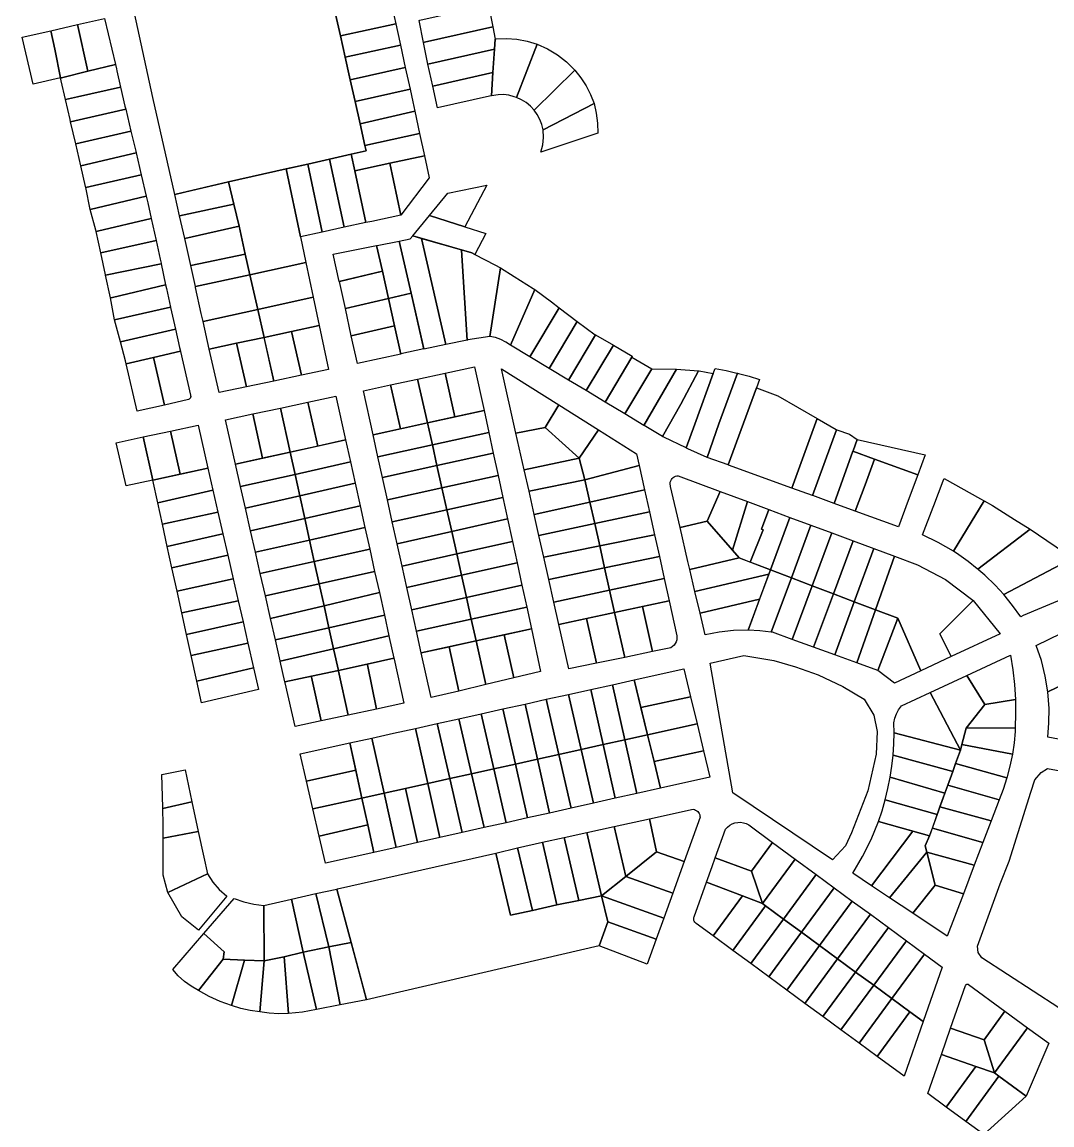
# Model space of a CAD drawing. Header units: millimetres. Extents: x 522658 to 553925, y 7796479 to 7820139.
# Drawn here: x 541069 to 541621, y 7804065 to 7804656 of the extents above; entities that cross this region are included whole.
import ezdxf

# ---------------------------------------------------------------- set-up
doc = ezdxf.new("R2010")
doc.units = ezdxf.units.MM
doc.layers.add('ZONA RESIDENCIAL 2 (ZR_2)', color=2, linetype='Continuous')

msp = doc.modelspace()

# ---------------------------------------------------------------- linework, layer by layer
at = {"layer": 'ZONA RESIDENCIAL 2 (ZR_2)'}
for points in [[(541252.42, 7804590.2), (541253.02, 7804587.34), (541245.04, 7804585.53), (541233.42, 7804582.89), (541221.74, 7804580.24), (541210.11, 7804577.61), (541179.3, 7804570.7), (541150.55, 7804563.94), (541138.77, 7804615.88), (541128.93, 7804661.12), (541231.45, 7804684.02), (541236.67, 7804660.66), (541239.29, 7804648.94), (541241.86, 7804637.45), (541244.56, 7804625.38), (541247.13, 7804613.85), (541249.81, 7804601.87), (541252.42, 7804590.2)], [(541236.67, 7804660.66), (541251.74, 7804663.98), (541266.33, 7804667.19), (541268.9, 7804655.45), (541239.29, 7804648.94), (541236.67, 7804660.66)], [(541284.3, 7804645.56), (541283.81, 7804645.45), (541281.53, 7804657.24), (541281.77, 7804657.29), (541318.67, 7804665.52), (541320.91, 7804653.73), (541284.3, 7804645.56)], [(541103.9, 7804629.96), (541098.39, 7804654.95), (541112.89, 7804658.24), (541118.69, 7804633.57), (541103.9, 7804629.96)], [(541074.69, 7804623.11), (541068.67, 7804648.22), (541084.08, 7804651.71), (541086.29, 7804641.82), (541089.32, 7804626.42), (541074.69, 7804623.11)], [(541103.9, 7804629.96), (541089.74, 7804626.51), (541089.32, 7804626.42), (541086.29, 7804641.82), (541084.08, 7804651.71), (541098.39, 7804654.95), (541103.9, 7804629.96)], [(541271.42, 7804643.95), (541241.86, 7804637.45), (541239.29, 7804648.94), (541268.9, 7804655.45), (541269.82, 7804651.25), (541271.42, 7804643.95)], [(541321.8, 7804641.74), (541286.07, 7804633.76), (541283.81, 7804645.45), (541284.3, 7804645.56), (541320.91, 7804653.73), (541322.16, 7804647.16), (541321.8, 7804641.74)], [(541320.15, 7804616.76), (541320.98, 7804629.26), (541321.8, 7804641.74), (541322.16, 7804647.16), (541322.79, 7804647.4), (541328.33, 7804647.6), (541333.87, 7804647.18), (541339.32, 7804646.15), (541344.62, 7804644.52), (541333.56, 7804615.9), (541332.29, 7804616.32), (541329.54, 7804617.13), (541326.69, 7804617.46), (541323.83, 7804617.31), (541320.15, 7804616.76)], [(541333.56, 7804615.9), (541344.62, 7804644.52), (541350.3, 7804642.02), (541355.62, 7804638.83), (541360.5, 7804635), (541364.87, 7804630.6), (541343.09, 7804609.12), (541341.07, 7804611.28), (541338.78, 7804613.15), (541336.26, 7804614.7), (541333.56, 7804615.9)], [(541241.86, 7804637.45), (541271.42, 7804643.95), (541274.05, 7804631.91), (541244.56, 7804625.38), (541243.85, 7804628.53), (541241.86, 7804637.45)], [(541286.07, 7804633.76), (541321.8, 7804641.74), (541320.98, 7804629.26), (541288.71, 7804622.05), (541286.07, 7804633.76)], [(541119.24, 7804631.22), (541119.47, 7804630.23), (541121.5, 7804621.37), (541098.31, 7804616.29), (541091.94, 7804614.85), (541089.69, 7804624.77), (541089.32, 7804626.42), (541089.74, 7804626.51), (541103.9, 7804629.96), (541118.69, 7804633.57), (541119.24, 7804631.22)], [(541276.58, 7804620.37), (541247.13, 7804613.85), (541244.56, 7804625.38), (541274.05, 7804631.91), (541276.58, 7804620.37)], [(541288.71, 7804622.05), (541320.98, 7804629.26), (541320.15, 7804616.76), (541319.11, 7804616.55), (541291.35, 7804610.34), (541288.71, 7804622.05)], [(541343.09, 7804609.12), (541364.87, 7804630.6), (541368.1, 7804626.53), (541370.9, 7804622.16), (541373.27, 7804617.54), (541375.17, 7804612.71), (541347.84, 7804598.63), (541347.18, 7804601.46), (541346.16, 7804604.19), (541344.78, 7804606.75), (541343.09, 7804609.12)], [(541091.94, 7804614.85), (541098.31, 7804616.29), (541121.5, 7804621.37), (541123.8, 7804611.31), (541124.19, 7804609.66), (541101.68, 7804604.42), (541094.66, 7804602.89), (541094.39, 7804604.08), (541091.94, 7804614.85)], [(541247.13, 7804613.85), (541276.58, 7804620.37), (541278.07, 7804613.55), (541279.16, 7804608.53), (541249.81, 7804601.87), (541247.13, 7804613.85)], [(541094.66, 7804602.89), (541101.68, 7804604.42), (541124.19, 7804609.66), (541126.98, 7804597.94), (541097.4, 7804591.03), (541094.66, 7804602.89)], [(541347.84, 7804598.63), (541375.17, 7804612.71), (541376.39, 7804607.47), (541377.08, 7804602.13), (541377.23, 7804596.75), (541346.69, 7804586.55), (541347.65, 7804590.51), (541348.04, 7804594.56), (541347.84, 7804598.63)], [(541249.81, 7804601.87), (541279.16, 7804608.53), (541281.73, 7804596.64), (541252.42, 7804590.2), (541249.81, 7804601.87)], [(541129.76, 7804586.22), (541100.1, 7804579.34), (541097.4, 7804591.03), (541126.98, 7804597.94), (541129.56, 7804587.07), (541129.76, 7804586.22)], [(541265.73, 7804580.72), (541246.94, 7804576.67), (541245.04, 7804585.53), (541253.02, 7804587.34), (541252.42, 7804590.2), (541281.73, 7804596.64), (541284.31, 7804584.72), (541265.73, 7804580.72)], [(541100.1, 7804579.34), (541129.76, 7804586.22), (541132.51, 7804574.54), (541105.12, 7804568.14), (541102.79, 7804567.62), (541102.66, 7804568.27), (541100.1, 7804579.34)], [(541241.24, 7804546.34), (541233.42, 7804582.89), (541245.04, 7804585.53), (541246.94, 7804576.67), (541252.88, 7804548.9), (541241.24, 7804546.34)], [(541217.9, 7804541.19), (541210.11, 7804577.61), (541211.9, 7804578.01), (541221.74, 7804580.24), (541229.55, 7804543.75), (541217.9, 7804541.19)], [(541229.55, 7804543.75), (541221.74, 7804580.24), (541233.42, 7804582.89), (541241.24, 7804546.34), (541229.55, 7804543.75)], [(541246.94, 7804576.67), (541265.73, 7804580.72), (541271.64, 7804552.9), (541256.17, 7804549.49), (541252.88, 7804548.9), (541246.94, 7804576.67)], [(541271.64, 7804552.9), (541265.73, 7804580.72), (541284.31, 7804584.72), (541286.88, 7804572.83), (541271.64, 7804552.9)], [(541102.79, 7804567.62), (541105.12, 7804568.14), (541132.51, 7804574.54), (541135.21, 7804563.1), (541105.11, 7804555.94), (541102.79, 7804567.62)], [(541190.81, 7804520.93), (541188.31, 7804532.01), (541184.94, 7804546.92), (541182.13, 7804558.77), (541179.3, 7804570.7), (541210.11, 7804577.61), (541217.9, 7804541.19), (541220.8, 7804527.47), (541190.81, 7804520.93)], [(541182.13, 7804558.77), (541153.09, 7804552.54), (541150.55, 7804563.94), (541159.55, 7804566.07), (541179.3, 7804570.7), (541182.13, 7804558.77)], [(541287.01, 7804552.7), (541296.83, 7804564.59), (541317.73, 7804568.85), (541305.92, 7804546.62), (541287.01, 7804552.7)], [(541105.11, 7804555.94), (541135.21, 7804563.1), (541136.07, 7804559.45), (541137.92, 7804551), (541109.02, 7804544.26), (541108.38, 7804544.12), (541108.24, 7804544.74), (541105.11, 7804555.94)], [(541153.09, 7804552.54), (541182.13, 7804558.77), (541184.94, 7804546.92), (541155.81, 7804540.31), (541153.09, 7804552.54)], [(541108.38, 7804544.12), (541109.02, 7804544.26), (541137.92, 7804551), (541140.48, 7804539.28), (541110.86, 7804532.71), (541108.38, 7804544.12)], [(541311.24, 7804531.76), (541309.6, 7804532.61), (541278, 7804541.78), (541287.01, 7804552.7), (541305.92, 7804546.62), (541317.21, 7804542.99), (541311.24, 7804531.76)], [(541188.31, 7804532.01), (541159.03, 7804525.81), (541155.81, 7804540.31), (541184.94, 7804546.92), (541188.31, 7804532.01)], [(541143.19, 7804526.81), (541113.47, 7804520.73), (541113.44, 7804520.85), (541110.86, 7804532.71), (541140.48, 7804539.28), (541142.69, 7804529.19), (541143.13, 7804527.11), (541143.19, 7804526.81)], [(541261.75, 7804522.77), (541258.64, 7804536.58), (541258.97, 7804536.65), (541270.75, 7804538.98), (541277.14, 7804510.96), (541265.04, 7804508.15), (541261.75, 7804522.77)], [(541295.73, 7804483.51), (541283.96, 7804481.04), (541277.14, 7804510.96), (541270.75, 7804538.98), (541276.64, 7804540.14), (541278, 7804541.78), (541282.75, 7804540.4), (541283.3, 7804538), (541295.73, 7804483.51)], [(541307.23, 7804485.91), (541295.73, 7804483.51), (541283.3, 7804538), (541282.75, 7804540.4), (541304.15, 7804534.19), (541304.34, 7804531.24), (541307.23, 7804485.91)], [(541261.75, 7804522.77), (541238.68, 7804517.28), (541235.45, 7804531.99), (541258.64, 7804536.58), (541261.75, 7804522.77)], [(541307.3, 7804485.93), (541307.23, 7804485.91), (541304.34, 7804531.24), (541304.15, 7804534.19), (541309.6, 7804532.61), (541311.24, 7804531.76), (541322.07, 7804526.14), (541325.13, 7804524.56), (541319.36, 7804487.84), (541307.48, 7804485.96), (541307.3, 7804485.93)], [(541113.47, 7804520.73), (541143.19, 7804526.81), (541145.59, 7804515.57), (541117.21, 7804508.74), (541116.11, 7804508.53), (541113.47, 7804520.73)], [(541159.03, 7804525.81), (541188.31, 7804532.01), (541190.81, 7804520.93), (541161.54, 7804514.54), (541159.03, 7804525.81)], [(541224.72, 7804508.94), (541194.99, 7804502.37), (541190.81, 7804520.93), (541220.8, 7804527.47), (541224.72, 7804508.94)], [(541194.99, 7804502.37), (541165.67, 7804495.88), (541164.69, 7804500.2), (541161.66, 7804514.02), (541161.54, 7804514.54), (541190.81, 7804520.93), (541194.99, 7804502.37)], [(541265.04, 7804508.15), (541241.96, 7804502.8), (541238.75, 7804517.3), (541261.75, 7804522.77), (541265.04, 7804508.15)], [(541343.41, 7804513.03), (541330.48, 7804483.1), (541327.96, 7804484.82), (541325.23, 7804486.2), (541322.35, 7804487.21), (541319.36, 7804487.84), (541325.13, 7804524.56), (541332.39, 7804519.98), (541342.57, 7804513.56), (541343.41, 7804513.03)], [(541118.2, 7804496.74), (541116.11, 7804508.53), (541117.21, 7804508.74), (541145.59, 7804515.57), (541146, 7804513.63), (541148.16, 7804503.5), (541118.2, 7804496.74)], [(541227.95, 7804493.65), (541213.05, 7804490.46), (541198.32, 7804487.31), (541194.99, 7804502.37), (541224.72, 7804508.94), (541227.95, 7804493.65)], [(541271.56, 7804478.42), (541268.33, 7804493.56), (541265.04, 7804508.15), (541277.14, 7804510.96), (541283.94, 7804481.14), (541271.73, 7804478.46), (541271.56, 7804478.42)], [(541356.45, 7804503.24), (541340.77, 7804476.92), (541330.48, 7804483.1), (541343.38, 7804513.05), (541352.32, 7804506.34), (541356.45, 7804503.24)], [(541118.2, 7804496.74), (541148.16, 7804503.5), (541148.19, 7804503.37), (541150.84, 7804491.72), (541121.45, 7804485.03), (541118.2, 7804496.74)], [(541245.08, 7804488.18), (541241.96, 7804502.8), (541265.04, 7804508.15), (541268.33, 7804493.56), (541245.08, 7804488.18)], [(541340.77, 7804476.92), (541356.45, 7804503.24), (541366.22, 7804495.9), (541351.18, 7804470.66), (541340.77, 7804476.92)], [(541198.32, 7804487.31), (541183.66, 7804484.17), (541169.02, 7804481.04), (541165.67, 7804495.88), (541194.99, 7804502.37), (541198.32, 7804487.31)], [(541121.45, 7804485.03), (541150.84, 7804491.72), (541153.1, 7804481.84), (541153.53, 7804479.94), (541139.11, 7804476.6), (541124.51, 7804473.22), (541124.16, 7804474.7), (541121.45, 7804485.03)], [(541218.36, 7804467.11), (541213.05, 7804490.46), (541227.95, 7804493.65), (541232.9, 7804470.21), (541218.36, 7804467.11)], [(541245.08, 7804488.18), (541268.33, 7804493.56), (541271.56, 7804478.42), (541248.34, 7804473.33), (541245.08, 7804488.18)], [(541375.88, 7804488.66), (541361.47, 7804464.48), (541351.18, 7804470.66), (541366.22, 7804495.9), (541375.79, 7804488.71), (541375.88, 7804488.66)], [(541188.9, 7804460.84), (541183.66, 7804484.17), (541198.32, 7804487.31), (541198.44, 7804486.79), (541203.51, 7804463.95), (541188.9, 7804460.84)], [(541218.36, 7804467.11), (541203.51, 7804463.95), (541198.32, 7804487.31), (541213.05, 7804490.46), (541218.36, 7804467.11)], [(541385.54, 7804483.13), (541370.92, 7804458.8), (541361.47, 7804464.48), (541375.88, 7804488.66), (541385.54, 7804483.13)], [(541145.06, 7804451.06), (541139.11, 7804476.6), (541153.53, 7804479.94), (541153.57, 7804479.78), (541158.93, 7804456.3), (541159.01, 7804456.04), (541159.06, 7804455.77), (541159.05, 7804455.5), (541159, 7804455.23), (541158.91, 7804454.97), (541158.78, 7804454.73), (541158.61, 7804454.52), (541158.41, 7804454.34), (541158.18, 7804454.19), (541157.93, 7804454.08), (541145.06, 7804451.06)], [(541188.9, 7804460.84), (541174.22, 7804457.72), (541169.53, 7804478.77), (541169.02, 7804481.04), (541183.66, 7804484.17), (541188.9, 7804460.84)], [(541381.13, 7804452.66), (541370.92, 7804458.8), (541385.54, 7804483.13), (541395.68, 7804477.33), (541395.37, 7804476.8), (541381.13, 7804452.66)], [(541145.06, 7804451.06), (541144.97, 7804451.04), (541137.59, 7804449.35), (541130.44, 7804447.78), (541124.51, 7804473.22), (541139.11, 7804476.6), (541145.06, 7804451.06)], [(541406.09, 7804470.45), (541391.67, 7804446.33), (541381.13, 7804452.66), (541395.37, 7804476.8), (541406.09, 7804470.45)], [(541300.62, 7804444.74), (541285.89, 7804441.49), (541280.63, 7804465), (541295.38, 7804468.16), (541300.62, 7804444.74)], [(541300.62, 7804444.74), (541295.38, 7804468.16), (541311.16, 7804471.55), (541316.23, 7804448.19), (541300.62, 7804444.74)], [(541356.32, 7804451.13), (541349.01, 7804438.97), (541333.34, 7804436), (541325.61, 7804470.44), (541356.32, 7804451.13)], [(541419.34, 7804470.33), (541401.92, 7804440.18), (541391.67, 7804446.33), (541406.09, 7804470.45), (541419.34, 7804470.33)], [(541431.1, 7804469.4), (541421.72, 7804451.63), (541411.88, 7804434.19), (541402.05, 7804440.1), (541401.92, 7804440.18), (541419.34, 7804470.33), (541431.1, 7804469.4)], [(541411.88, 7804434.19), (541421.72, 7804451.63), (541431.1, 7804469.4), (541431.54, 7804469.37), (541439.1, 7804468.02), (541429.24, 7804440.78), (541424.46, 7804428.12), (541412.62, 7804433.81), (541412.09, 7804434.07), (541411.88, 7804434.19)], [(541452.06, 7804468.16), (541442.12, 7804441.08), (541435.86, 7804423.02), (541425.45, 7804427.67), (541424.66, 7804428.02), (541424.46, 7804428.12), (541429.24, 7804440.78), (541439.1, 7804468.02), (541440.09, 7804470.71), (541445.94, 7804469.58), (541451.75, 7804468.24), (541452.06, 7804468.16)], [(541463.77, 7804464.72), (541462.18, 7804460.36), (541447.05, 7804418.97), (541435.86, 7804423.02), (541442.12, 7804441.08), (541452.06, 7804468.16), (541452.61, 7804468.02), (541458.22, 7804466.47), (541463.77, 7804464.72)], [(541271.49, 7804438.31), (541256.79, 7804435.06), (541251.55, 7804458.77), (541266.11, 7804461.89), (541271.49, 7804438.31)], [(541271.49, 7804438.31), (541266.11, 7804461.89), (541280.63, 7804465), (541285.89, 7804441.49), (541271.49, 7804438.31)], [(541227.11, 7804429.07), (541221.73, 7804452.55), (541236.89, 7804455.78), (541242.07, 7804432.35), (541227.11, 7804429.07)], [(541494.73, 7804443.88), (541481.14, 7804406.61), (541447.31, 7804418.88), (541447.05, 7804418.97), (541462.18, 7804460.36), (541473.68, 7804456.03), (541494.73, 7804443.88)], [(541227.11, 7804429.07), (541212.32, 7804425.82), (541207.1, 7804449.44), (541221.73, 7804452.55), (541227.11, 7804429.07)], [(541377.52, 7804437.79), (541367.19, 7804422.61), (541349.01, 7804438.97), (541356.32, 7804451.13), (541377.52, 7804437.79)], [(541197.45, 7804422.56), (541183.05, 7804419.4), (541177.65, 7804443.17), (541192.31, 7804446.29), (541197.45, 7804422.56)], [(541197.45, 7804422.56), (541192.31, 7804446.29), (541207.1, 7804449.44), (541212.32, 7804425.82), (541197.45, 7804422.56)], [(541318.8, 7804436.36), (541288.53, 7804429.69), (541285.89, 7804441.49), (541316.23, 7804448.19), (541318.8, 7804436.36)], [(541481.14, 7804406.61), (541494.73, 7804443.88), (541504.88, 7804438.02), (541505.16, 7804437.86), (541492.29, 7804402.57), (541492.17, 7804402.61), (541481.14, 7804406.61)], [(541153.47, 7804414.05), (541148.2, 7804437.13), (541163, 7804440.33), (541168.26, 7804417.28), (541153.47, 7804414.05)], [(541288.53, 7804429.69), (541259.4, 7804423.27), (541256.79, 7804435.06), (541285.89, 7804441.49), (541288.53, 7804429.69)], [(541367.19, 7804422.61), (541337.77, 7804416.29), (541333.34, 7804436), (541349.01, 7804438.97), (541367.19, 7804422.61)], [(541367.19, 7804422.61), (541377.52, 7804437.79), (541397.96, 7804424.94), (541399.34, 7804418.73), (541370.28, 7804410.95), (541367.19, 7804422.61)], [(541492.29, 7804402.57), (541505.16, 7804437.86), (541505.31, 7804437.77), (541512.05, 7804435.52), (541516.16, 7804432.61), (541513.99, 7804426.57), (541513.89, 7804426.29), (541503.87, 7804398.37), (541492.42, 7804402.52), (541492.29, 7804402.57)], [(541124.42, 7804407.7), (541119.02, 7804430.84), (541133.63, 7804433.99), (541138.7, 7804410.82), (541124.42, 7804407.7)], [(541153.47, 7804414.05), (541138.7, 7804410.82), (541133.63, 7804433.99), (541148.2, 7804437.13), (541153.47, 7804414.05)], [(541244.66, 7804420.61), (541214.95, 7804413.93), (541212.32, 7804425.82), (541242.07, 7804432.35), (541244.66, 7804420.61)], [(541321.2, 7804425.27), (541291.01, 7804418.61), (541288.53, 7804429.69), (541318.8, 7804436.36), (541321.2, 7804425.27)], [(541548.68, 7804413.72), (541525.46, 7804422.11), (541513.89, 7804426.29), (541513.99, 7804426.57), (541516.16, 7804432.61), (541552.64, 7804424.38), (541548.68, 7804413.72)], [(541214.95, 7804413.93), (541185.78, 7804407.38), (541183.05, 7804419.4), (541212.32, 7804425.82), (541214.95, 7804413.93)], [(541291.01, 7804418.61), (541261.85, 7804412.18), (541259.4, 7804423.27), (541288.53, 7804429.69), (541291.01, 7804418.61)], [(541525.46, 7804422.11), (541520.38, 7804408.33), (541515.19, 7804394.26), (541503.87, 7804398.37), (541513.89, 7804426.29), (541525.46, 7804422.11)], [(541247.18, 7804409.22), (541217.49, 7804402.45), (541214.95, 7804413.93), (541244.66, 7804420.61), (541247.18, 7804409.22)], [(541323.78, 7804413.35), (541293.67, 7804406.71), (541291.01, 7804418.61), (541321.2, 7804425.27), (541323.78, 7804413.35)], [(541370.28, 7804410.95), (541340.33, 7804404.9), (541337.77, 7804416.29), (541367.19, 7804422.61), (541370.28, 7804410.95)], [(541543.56, 7804399.93), (541538.33, 7804385.87), (541515.19, 7804394.26), (541520.38, 7804408.33), (541525.46, 7804422.11), (541548.68, 7804413.72), (541543.56, 7804399.93)], [(541170.96, 7804405.48), (541141.34, 7804398.75), (541138.7, 7804410.82), (541168.26, 7804417.28), (541170.96, 7804405.48)], [(541293.67, 7804406.71), (541264.48, 7804400.28), (541261.85, 7804412.18), (541291.01, 7804418.61), (541293.67, 7804406.71)], [(541402.24, 7804405.65), (541372.94, 7804399.11), (541370.28, 7804410.95), (541399.34, 7804418.73), (541402.24, 7804405.65)], [(541217.49, 7804402.45), (541188.41, 7804395.81), (541185.78, 7804407.38), (541214.95, 7804413.93), (541217.49, 7804402.45)], [(541249.87, 7804397.04), (541220.18, 7804390.26), (541217.49, 7804402.45), (541247.18, 7804409.22), (541249.87, 7804397.04)], [(541326.33, 7804401.57), (541296.3, 7804394.96), (541293.67, 7804406.71), (541323.78, 7804413.35), (541326.33, 7804401.57)], [(541372.94, 7804399.11), (541343.13, 7804392.45), (541340.33, 7804404.9), (541370.28, 7804410.95), (541372.94, 7804399.11)], [(541442.69, 7804404.76), (541435.81, 7804388.82), (541421.3, 7804385.47), (541416.19, 7804407.5), (541416.06, 7804407.94), (541415.98, 7804408.4), (541415.96, 7804409.11), (541416.05, 7804409.82), (541416.27, 7804410.5), (541416.6, 7804411.14), (541417.03, 7804411.71), (541417.55, 7804412.2), (541418.14, 7804412.59), (541418.8, 7804412.88), (541419.49, 7804413.06), (541420.2, 7804413.11), (541442.69, 7804404.76)], [(541584.25, 7804399.75), (541567.73, 7804372.68), (541559.6, 7804377.41), (541551.14, 7804381.52), (541556.88, 7804396.39), (541557.19, 7804397.18), (541562.29, 7804410.38), (541562.83, 7804411.77), (541582.3, 7804400.84), (541584.25, 7804399.75)], [(541173.64, 7804393.75), (541143.85, 7804387.26), (541141.34, 7804398.75), (541170.96, 7804405.48), (541173.64, 7804393.75)], [(541220.18, 7804390.26), (541191.17, 7804383.64), (541188.41, 7804395.81), (541217.49, 7804402.45), (541220.18, 7804390.26)], [(541296.3, 7804394.96), (541267.08, 7804388.52), (541264.48, 7804400.28), (541293.67, 7804406.71), (541296.3, 7804394.96)], [(541404.85, 7804393.91), (541375.53, 7804387.57), (541372.94, 7804399.11), (541402.24, 7804405.65), (541404.85, 7804393.91)], [(541457.39, 7804399.3), (541449.35, 7804373.34), (541435.81, 7804388.82), (541442.69, 7804404.76), (541457.39, 7804399.3)], [(541252.44, 7804385.39), (541222.73, 7804378.73), (541220.18, 7804390.26), (541249.87, 7804397.04), (541252.44, 7804385.39)], [(541328.81, 7804390.13), (541298.9, 7804383.33), (541296.3, 7804394.96), (541326.33, 7804401.57), (541328.81, 7804390.13)], [(541375.53, 7804387.57), (541345.67, 7804381.12), (541343.13, 7804392.45), (541372.94, 7804399.11), (541375.53, 7804387.57)], [(541465.77, 7804384.28), (541458.86, 7804366.91), (541458.28, 7804367.13), (541453.03, 7804369.13), (541449.35, 7804373.34), (541457.39, 7804399.3), (541468.89, 7804395.03), (541464.92, 7804384.6), (541465.77, 7804384.28)], [(541608.82, 7804384.51), (541580.8, 7804363.15), (541580.52, 7804363.38), (541575.69, 7804367.19), (541570.67, 7804370.76), (541567.73, 7804372.68), (541584.25, 7804399.75), (541588.7, 7804397.25), (541598.54, 7804391.02), (541600.57, 7804389.74), (541608.82, 7804384.51)], [(541176.31, 7804382.07), (541146.47, 7804375.27), (541143.85, 7804387.26), (541173.64, 7804393.75), (541176.31, 7804382.07)], [(541298.9, 7804383.33), (541269.69, 7804376.68), (541267.08, 7804388.52), (541296.3, 7804394.96), (541298.9, 7804383.33)], [(541407.6, 7804381.54), (541378.21, 7804375.63), (541375.53, 7804387.57), (541404.85, 7804393.91), (541407.6, 7804381.54)], [(541458.86, 7804366.91), (541465.77, 7804384.28), (541464.92, 7804384.6), (541468.89, 7804395.03), (541480.14, 7804390.85), (541469.73, 7804362.77), (541458.86, 7804366.91)], [(541491.35, 7804386.69), (541480.9, 7804358.51), (541469.73, 7804362.77), (541480.14, 7804390.85), (541491.35, 7804386.69)], [(541222.73, 7804378.73), (541193.76, 7804372.24), (541191.17, 7804383.64), (541220.18, 7804390.26), (541222.73, 7804378.73)], [(541255.01, 7804373.75), (541225.28, 7804367.19), (541222.73, 7804378.73), (541252.44, 7804385.39), (541255.01, 7804373.75)], [(541331.44, 7804378), (541301.58, 7804371.34), (541298.9, 7804383.33), (541328.81, 7804390.13), (541331.44, 7804378)], [(541378.21, 7804375.63), (541348.25, 7804369.62), (541345.67, 7804381.12), (541375.53, 7804387.57), (541378.21, 7804375.63)], [(541453.03, 7804369.13), (541426.52, 7804362.94), (541425.51, 7804367.31), (541421.3, 7804385.47), (541435.81, 7804388.82), (541449.35, 7804373.34), (541453.03, 7804369.13)], [(541502.53, 7804382.54), (541492.05, 7804354.26), (541480.9, 7804358.51), (541491.35, 7804386.69), (541502.53, 7804382.54)], [(541631.72, 7804369), (541594.74, 7804349.51), (541590.09, 7804354.55), (541584.51, 7804359.93), (541581.41, 7804362.64), (541580.8, 7804363.15), (541608.82, 7804384.51), (541631.72, 7804369)], [(541178.93, 7804370.58), (541148.99, 7804363.77), (541146.47, 7804375.27), (541176.31, 7804382.07), (541178.93, 7804370.58)], [(541225.28, 7804367.19), (541196.35, 7804360.82), (541193.76, 7804372.24), (541222.73, 7804378.73), (541225.28, 7804367.19)], [(541301.58, 7804371.34), (541272.31, 7804364.8), (541269.69, 7804376.68), (541298.9, 7804383.33), (541301.58, 7804371.34)], [(541410.18, 7804369.92), (541380.86, 7804363.84), (541378.21, 7804375.63), (541407.6, 7804381.54), (541410.18, 7804369.92)], [(541513.96, 7804378.3), (541503.44, 7804349.92), (541492.05, 7804354.26), (541502.53, 7804382.54), (541513.96, 7804378.3)], [(541257.62, 7804361.93), (541227.92, 7804355.25), (541225.28, 7804367.19), (541255.01, 7804373.75), (541257.62, 7804361.93)], [(541333.92, 7804366.58), (541304.13, 7804359.93), (541301.58, 7804371.34), (541331.44, 7804378), (541333.92, 7804366.58)], [(541380.86, 7804363.84), (541350.94, 7804357.64), (541348.25, 7804369.62), (541378.21, 7804375.63), (541380.86, 7804363.84)], [(541503.44, 7804349.92), (541513.96, 7804378.3), (541525.12, 7804374.15), (541514.64, 7804345.66), (541503.44, 7804349.92)], [(541536.26, 7804370.01), (541526.02, 7804341.33), (541514.64, 7804345.66), (541525.12, 7804374.15), (541536.26, 7804370.01)], [(541181.83, 7804357.89), (541151.7, 7804351.41), (541148.99, 7804363.77), (541178.93, 7804370.58), (541181.83, 7804357.89)], [(541227.92, 7804355.25), (541199.09, 7804348.76), (541196.35, 7804360.82), (541225.28, 7804367.19), (541227.92, 7804355.25)], [(541304.13, 7804359.93), (541274.83, 7804353.38), (541272.31, 7804364.8), (541301.58, 7804371.34), (541304.13, 7804359.93)], [(541412.79, 7804358.15), (541383.54, 7804351.88), (541380.86, 7804363.84), (541410.18, 7804369.92), (541412.79, 7804358.15)], [(541468.85, 7804360.4), (541429.26, 7804351.15), (541426.52, 7804362.94), (541453.03, 7804369.13), (541469.73, 7804362.77), (541468.85, 7804360.4)], [(541578.3, 7804346.34), (541560.47, 7804328.51), (541566.58, 7804316.23), (541550.33, 7804308.63), (541537.96, 7804336.78), (541526.02, 7804341.33), (541536.26, 7804370.01), (541548.55, 7804365.45), (541563.47, 7804357.55), (541578.22, 7804346.44), (541578.3, 7804346.34)], [(541605.13, 7804338.22), (541603.91, 7804337.64), (541599.5, 7804343.71), (541594.74, 7804349.51), (541631.72, 7804369), (541648.64, 7804356.56), (541646.45, 7804355.64), (541632.97, 7804349.96), (541623.55, 7804345.99), (541614.9, 7804342.34), (541605.13, 7804338.22)], [(541260.13, 7804350.59), (541230.51, 7804343.52), (541227.92, 7804355.25), (541257.62, 7804361.93), (541260.13, 7804350.59)], [(541336.52, 7804354.6), (541306.81, 7804347.96), (541304.13, 7804359.93), (541333.92, 7804366.58), (541336.52, 7804354.6)], [(541383.54, 7804351.88), (541353.67, 7804345.47), (541350.94, 7804357.64), (541380.86, 7804363.84), (541383.54, 7804351.88)], [(541457.74, 7804330.44), (541469.73, 7804362.77), (541480.9, 7804358.51), (541470.11, 7804329.42), (541463.94, 7804330.13), (541457.74, 7804330.44)], [(541184.52, 7804346.13), (541154.28, 7804339.64), (541151.7, 7804351.41), (541181.83, 7804357.89), (541184.52, 7804346.13)], [(541230.51, 7804343.52), (541201.84, 7804336.67), (541199.09, 7804348.76), (541227.92, 7804355.25), (541230.51, 7804343.52)], [(541306.81, 7804347.96), (541277.48, 7804341.4), (541274.83, 7804353.38), (541304.13, 7804359.93), (541306.81, 7804347.96)], [(541415.44, 7804346.2), (541386.22, 7804339.93), (541383.54, 7804351.88), (541412.79, 7804358.15), (541415.44, 7804346.2)], [(541463.86, 7804346.96), (541431.97, 7804339.5), (541429.26, 7804351.15), (541468.85, 7804360.4), (541463.86, 7804346.96)], [(541492.05, 7804354.26), (541481.39, 7804325.49), (541470.84, 7804329.31), (541470.11, 7804329.42), (541480.9, 7804358.51), (541492.05, 7804354.26)], [(541262.81, 7804338.47), (541233.11, 7804331.75), (541230.51, 7804343.52), (541260.13, 7804350.59), (541262.81, 7804338.47)], [(541339.09, 7804342.77), (541309.41, 7804336.34), (541306.81, 7804347.96), (541336.52, 7804354.6), (541339.09, 7804342.77)], [(541386.22, 7804339.93), (541356.35, 7804333.52), (541353.67, 7804345.47), (541383.54, 7804351.88), (541386.22, 7804339.93)], [(541503.44, 7804349.92), (541492.85, 7804321.34), (541481.39, 7804325.49), (541492.05, 7804354.26), (541503.44, 7804349.92)], [(541492.85, 7804321.34), (541503.44, 7804349.92), (541514.64, 7804345.66), (541504.19, 7804317.24), (541492.85, 7804321.34)], [(541187.08, 7804334.91), (541156.8, 7804328.11), (541154.28, 7804339.64), (541184.52, 7804346.13), (541187.08, 7804334.91)], [(541233.11, 7804331.75), (541204.43, 7804325.26), (541201.84, 7804336.67), (541230.51, 7804343.52), (541233.11, 7804331.75)], [(541309.41, 7804336.34), (541280.01, 7804329.97), (541277.48, 7804341.4), (541306.81, 7804347.96), (541309.41, 7804336.34)], [(541406.54, 7804318.93), (541391.63, 7804315.86), (541386.22, 7804339.93), (541401.1, 7804343.12), (541406.54, 7804318.93)], [(541406.54, 7804318.93), (541401.1, 7804343.12), (541415.44, 7804346.2), (541419.63, 7804327.32), (541419.63, 7804326.25), (541419.47, 7804325.19), (541419.14, 7804324.17), (541418.66, 7804323.22), (541418.03, 7804322.35), (541417.28, 7804321.59), (541416.41, 7804320.96), (541406.54, 7804318.93)], [(541431.97, 7804339.5), (541463.86, 7804346.96), (541457.74, 7804330.44), (541449.98, 7804330.25), (541442.27, 7804329.41), (541434.65, 7804327.95), (541431.97, 7804339.5)], [(541504.19, 7804317.24), (541514.64, 7804345.66), (541526.02, 7804341.33), (541515.91, 7804313), (541504.19, 7804317.24)], [(541566.58, 7804316.23), (541560.47, 7804328.51), (541578.3, 7804346.34), (541592.82, 7804328.49), (541566.58, 7804316.23)], [(541265.27, 7804327.35), (541235.6, 7804320.44), (541233.11, 7804331.75), (541262.81, 7804338.47), (541265.27, 7804327.35)], [(541341.6, 7804331.22), (541312.01, 7804324.72), (541309.41, 7804336.34), (541339.09, 7804342.77), (541341.6, 7804331.22)], [(541376.43, 7804312.73), (541371.05, 7804336.67), (541386.22, 7804339.93), (541391.63, 7804315.86), (541376.43, 7804312.73)], [(541515.91, 7804313), (541526.02, 7804341.33), (541537.96, 7804336.78), (541527.3, 7804308.88), (541515.91, 7804313)], [(541189.68, 7804323.52), (541159.27, 7804316.8), (541156.8, 7804328.11), (541187.08, 7804334.91), (541189.68, 7804323.52)], [(541235.61, 7804320.45), (541207.03, 7804313.79), (541206.97, 7804314.04), (541204.43, 7804325.26), (541233.11, 7804331.75), (541235.61, 7804320.45)], [(541312.01, 7804324.72), (541282.59, 7804318.27), (541280.01, 7804329.97), (541309.41, 7804336.34), (541312.01, 7804324.72)], [(541376.43, 7804312.73), (541361.7, 7804309.7), (541356.35, 7804333.52), (541371.05, 7804336.67), (541376.43, 7804312.73)], [(541550.33, 7804308.63), (541536.19, 7804302.02), (541527.3, 7804308.88), (541537.96, 7804336.78), (541550.33, 7804308.63)], [(541267.92, 7804315.36), (541253.61, 7804312.24), (541238.16, 7804308.88), (541235.78, 7804319.65), (541235.6, 7804320.44), (541265.27, 7804327.35), (541265.45, 7804326.56), (541267.92, 7804315.36)], [(541332.25, 7804304.86), (541317.25, 7804301.28), (541312.01, 7804324.72), (541326.99, 7804328.01), (541332.25, 7804304.86)], [(541332.25, 7804304.86), (541326.99, 7804328.01), (541341.6, 7804331.22), (541346.57, 7804308.28), (541332.25, 7804304.86)], [(541618.35, 7804297.41), (541616.98, 7804305.84), (541614.89, 7804314.12), (541612.1, 7804322.2), (541625.65, 7804328.75), (541626, 7804328.92), (541636.89, 7804306.36), (541618.35, 7804297.41)], [(541159.27, 7804316.8), (541189.68, 7804323.52), (541192.72, 7804310.19), (541162.26, 7804303.15), (541159.27, 7804316.8)], [(541207.03, 7804313.79), (541235.61, 7804320.45), (541235.78, 7804319.65), (541238.16, 7804308.88), (541223.74, 7804305.74), (541209.56, 7804302.65), (541207.03, 7804313.79)], [(541302.71, 7804297.81), (541287.89, 7804294.27), (541282.59, 7804318.27), (541297.49, 7804321.54), (541302.71, 7804297.81)], [(541302.71, 7804297.81), (541297.49, 7804321.54), (541312.01, 7804324.72), (541317.25, 7804301.28), (541302.71, 7804297.81)], [(541273.25, 7804291.25), (541258.56, 7804288.11), (541253.7, 7804311.8), (541253.61, 7804312.24), (541267.92, 7804315.36), (541268.02, 7804314.92), (541273.25, 7804291.25)], [(541437.33, 7804312.82), (541455.4, 7804316.83), (541471.47, 7804314.22), (541483.06, 7804310.73), (541495.29, 7804306.44), (541508.46, 7804300.25), (541519.93, 7804293.5), (541525.13, 7804284.85), (541526.88, 7804276.12), (541526.4, 7804264.05), (541521.96, 7804244.37), (541513.19, 7804221.86), (541509.94, 7804214.81), (541503.01, 7804207.39), (541449.64, 7804243.29), (541437.33, 7804312.82)], [(541600.96, 7804293.29), (541584.51, 7804290.54), (541575.02, 7804306.19), (541598.3, 7804317.04), (541599.56, 7804309.17), (541600.44, 7804301.25), (541600.96, 7804293.29)], [(541162.26, 7804303.15), (541192.72, 7804310.19), (541195.38, 7804298.55), (541164.81, 7804291.48), (541162.26, 7804303.15)], [(541243.47, 7804284.89), (541228.97, 7804281.79), (541223.84, 7804305.3), (541223.74, 7804305.74), (541238.16, 7804308.88), (541238.26, 7804308.44), (541243.47, 7804284.89)], [(541258.56, 7804288.11), (541243.47, 7804284.89), (541238.26, 7804308.44), (541238.16, 7804308.88), (541253.61, 7804312.24), (541253.7, 7804311.8), (541258.56, 7804288.11)], [(541426.87, 7804294.78), (541400.28, 7804288.99), (541396.7, 7804303.81), (541423.3, 7804309.71), (541426.87, 7804294.78)], [(541228.97, 7804281.79), (541214.97, 7804278.8), (541209.66, 7804302.21), (541209.56, 7804302.65), (541223.74, 7804305.74), (541223.84, 7804305.3), (541228.97, 7804281.79)], [(541391.66, 7804271.66), (541384.99, 7804301.21), (541396.7, 7804303.81), (541403.82, 7804274.36), (541391.66, 7804271.66)], [(541584.51, 7804290.54), (541574.51, 7804277.84), (541572.27, 7804269.13), (541571.49, 7804266.1), (541555.25, 7804296.97), (541575.02, 7804306.19), (541584.51, 7804290.54)], [(541630.6, 7804270.83), (541618.27, 7804273.01), (541618.94, 7804280.72), (541619.01, 7804288.45), (541618.78, 7804292.94), (541618.35, 7804297.41), (541636.89, 7804306.36), (541636.36, 7804303.4), (541635.84, 7804300.44), (541630.6, 7804270.83)], [(541368.29, 7804266.47), (541356.34, 7804263.82), (541349.57, 7804293.36), (541361.57, 7804296.02), (541368.29, 7804266.47)], [(541380.04, 7804269.08), (541368.29, 7804266.47), (541361.57, 7804296.02), (541373.37, 7804298.64), (541380.04, 7804269.08)], [(541391.66, 7804271.66), (541380.04, 7804269.08), (541373.37, 7804298.64), (541384.99, 7804301.21), (541391.66, 7804271.66)], [(541571.49, 7804266.1), (541535.98, 7804275.47), (541535.88, 7804280.74), (541536.39, 7804283.19), (541537.24, 7804285.55), (541538.41, 7804287.77), (541539.87, 7804289.8), (541555.25, 7804296.97), (541571.49, 7804266.1)], [(541344.83, 7804261.27), (541333, 7804258.65), (541326.33, 7804288.2), (541338.22, 7804290.84), (541344.83, 7804261.27)], [(541356.34, 7804263.82), (541344.83, 7804261.27), (541338.22, 7804290.84), (541349.57, 7804293.36), (541356.34, 7804263.82)], [(541400.28, 7804288.99), (541426.87, 7804294.78), (541430.35, 7804280.25), (541403.82, 7804274.36), (541400.28, 7804288.99)], [(541600.92, 7804278.14), (541574.51, 7804277.84), (541584.51, 7804290.54), (541600.96, 7804293.29), (541601.11, 7804285.71), (541600.92, 7804278.14)], [(541321.41, 7804256.08), (541309.51, 7804253.44), (541302.65, 7804282.95), (541314.63, 7804285.61), (541321.41, 7804256.08)], [(541333, 7804258.65), (541321.41, 7804256.08), (541314.63, 7804285.61), (541326.33, 7804288.2), (541333, 7804258.65)], [(541297.85, 7804250.85), (541286.06, 7804248.24), (541279.45, 7804277.8), (541291.08, 7804280.38), (541297.85, 7804250.85)], [(541309.51, 7804253.44), (541297.85, 7804250.85), (541291.08, 7804280.38), (541302.65, 7804282.95), (541309.51, 7804253.44)], [(541433.8, 7804265.83), (541407.31, 7804259.95), (541403.82, 7804274.36), (541430.35, 7804280.25), (541433.8, 7804265.83)], [(541599.36, 7804264.02), (541572.27, 7804269.13), (541574.51, 7804277.84), (541600.92, 7804278.14), (541600.81, 7804276.05), (541600.24, 7804270.02), (541599.36, 7804264.02)], [(541262.68, 7804243.05), (541250.77, 7804240.41), (541244.28, 7804270), (541256.11, 7804272.62), (541262.68, 7804243.05)], [(541274.16, 7804245.6), (541262.68, 7804243.05), (541256.11, 7804272.62), (541267.66, 7804275.18), (541279.45, 7804277.8), (541286.06, 7804248.24), (541274.16, 7804245.6)], [(541398.15, 7804242.92), (541391.66, 7804271.66), (541403.82, 7804274.36), (541407.31, 7804259.95), (541410.74, 7804245.74), (541398.15, 7804242.92)], [(541571.49, 7804266.1), (541568.92, 7804258.94), (541567.41, 7804254.75), (541535.45, 7804263.47), (541535.84, 7804269.46), (541535.98, 7804275.47), (541571.49, 7804266.1)], [(541247.47, 7804255.46), (541221.09, 7804249.43), (541217.7, 7804264.1), (541244.28, 7804270), (541247.47, 7804255.46)], [(541374.85, 7804237.7), (541362.95, 7804235.03), (541356.34, 7804263.82), (541368.29, 7804266.47), (541374.85, 7804237.7)], [(541386.54, 7804240.32), (541374.85, 7804237.7), (541368.29, 7804266.47), (541380.04, 7804269.08), (541386.54, 7804240.32)], [(541398.15, 7804242.92), (541386.54, 7804240.32), (541380.04, 7804269.08), (541391.66, 7804271.66), (541398.15, 7804242.92)], [(541599.36, 7804264.02), (541598.05, 7804257.57), (541596.37, 7804251.21), (541568.92, 7804258.94), (541571.49, 7804266.1), (541572.27, 7804269.13), (541599.36, 7804264.02)], [(541351.28, 7804232.42), (541339.52, 7804229.79), (541333, 7804258.65), (541344.83, 7804261.27), (541351.28, 7804232.42)], [(541362.95, 7804235.03), (541351.28, 7804232.42), (541344.83, 7804261.27), (541356.34, 7804263.82), (541362.95, 7804235.03)], [(541407.31, 7804259.95), (541433.8, 7804265.83), (541437.19, 7804251.66), (541410.74, 7804245.74), (541407.31, 7804259.95)], [(541567.41, 7804254.75), (541564.72, 7804247.27), (541563.19, 7804243.03), (541533.89, 7804251.6), (541534.8, 7804257.52), (541535.45, 7804263.47), (541567.41, 7804254.75)], [(541159.69, 7804238.34), (541144.04, 7804234.9), (541144.03, 7804235.37), (541143.58, 7804253.01), (541156, 7804255.52), (541159.69, 7804238.34)], [(541221.09, 7804249.43), (541247.47, 7804255.46), (541250.77, 7804240.41), (541224.52, 7804234.59), (541221.09, 7804249.43)], [(541328.03, 7804227.22), (541316.22, 7804224.58), (541309.51, 7804253.44), (541321.41, 7804256.08), (541328.03, 7804227.22)], [(541339.52, 7804229.79), (541328.03, 7804227.22), (541321.41, 7804256.08), (541333, 7804258.65), (541339.52, 7804229.79)], [(541596.37, 7804251.21), (541594.37, 7804245.05), (541592.29, 7804239.58), (541564.72, 7804247.27), (541567.41, 7804254.75), (541568.92, 7804258.94), (541596.37, 7804251.21)], [(541304.47, 7804221.95), (541292.54, 7804219.28), (541286.06, 7804248.24), (541297.85, 7804250.85), (541304.47, 7804221.95)], [(541316.22, 7804224.58), (541304.47, 7804221.95), (541297.85, 7804250.85), (541309.51, 7804253.44), (541316.22, 7804224.58)], [(541563.19, 7804243.03), (541559.07, 7804231.59), (541531.22, 7804239.51), (541532.69, 7804245.53), (541533.89, 7804251.6), (541563.19, 7804243.03)], [(541269.13, 7804214.03), (541257.14, 7804211.35), (541253.91, 7804226.09), (541250.77, 7804240.41), (541262.68, 7804243.05), (541269.13, 7804214.03)], [(541280.54, 7804216.59), (541269.13, 7804214.03), (541262.68, 7804243.05), (541274.16, 7804245.6), (541280.54, 7804216.59)], [(541292.54, 7804219.28), (541280.54, 7804216.59), (541274.16, 7804245.6), (541286.06, 7804248.24), (541292.54, 7804219.28)], [(541587.97, 7804228.23), (541560.56, 7804235.73), (541564.71, 7804247.27), (541592.29, 7804239.58), (541587.97, 7804228.23)], [(541144.04, 7804234.9), (541159.69, 7804238.34), (541163.08, 7804222.58), (541144.29, 7804219.02), (541144.26, 7804226.34), (541144.04, 7804234.9)], [(541253.91, 7804226.09), (541227.89, 7804220.04), (541224.52, 7804234.59), (541250.77, 7804240.41), (541253.91, 7804226.09)], [(541559.07, 7804231.59), (541554.98, 7804220.22), (541527.56, 7804227.9), (541529.52, 7804233.67), (541531.22, 7804239.51), (541559.07, 7804231.59)], [(541404.81, 7804229.24), (541428.34, 7804234.41), (541429, 7804234.26), (541429.63, 7804234), (541430.22, 7804233.65), (541430.74, 7804233.21), (541431.18, 7804232.69), (541431.53, 7804232.11), (541431.79, 7804231.48), (541431.94, 7804230.82), (541431.99, 7804230.14), (541423.46, 7804206.45), (541408.69, 7804211.67), (541404.81, 7804229.24)], [(541583.59, 7804216.7), (541556.47, 7804224.35), (541560.56, 7804235.73), (541587.97, 7804228.23), (541583.59, 7804216.7)], [(541227.89, 7804220.04), (541253.91, 7804226.09), (541257.14, 7804211.35), (541231.24, 7804205.55), (541227.89, 7804220.04)], [(541371.35, 7804222.06), (541385.95, 7804225.19), (541392.21, 7804198.42), (541379.24, 7804187.98), (541371.35, 7804222.06)], [(541404.81, 7804229.24), (541408.69, 7804211.67), (541392.21, 7804198.42), (541385.95, 7804225.19), (541404.81, 7804229.24)], [(541440.12, 7804208.36), (541445.64, 7804223.7), (541446.66, 7804224.86), (541447.86, 7804225.84), (541449.21, 7804226.61), (541450.66, 7804227.14), (541452.19, 7804227.42), (541453.73, 7804227.45), (541455.27, 7804227.22), (541456.74, 7804226.74), (541458.11, 7804226.02), (541470.87, 7804216.65), (541459.61, 7804201.34), (541440.12, 7804208.36)], [(541546.08, 7804222.71), (541523.85, 7804193.44), (541513.78, 7804200.14), (541519.06, 7804209.04), (541523.66, 7804218.31), (541527.56, 7804227.9), (541546.08, 7804222.71)], [(541168.04, 7804199.83), (541146.87, 7804189.8), (541144.35, 7804199.2), (541144.29, 7804219.02), (541163.08, 7804222.58), (541166.05, 7804208.73), (541168.04, 7804199.83)], [(541366.99, 7804185.53), (541355.22, 7804183.17), (541347.47, 7804216.8), (541359.15, 7804219.34), (541366.99, 7804185.53)], [(541371.35, 7804222.06), (541379.24, 7804187.98), (541366.99, 7804185.53), (541359.15, 7804219.34), (541371.35, 7804222.06)], [(541523.85, 7804193.44), (541546.08, 7804222.71), (541554.98, 7804220.22), (541552.6, 7804214.82), (541553.48, 7804211.39), (541533.56, 7804186.97), (541523.85, 7804193.44)], [(541578.93, 7804204.45), (541553.48, 7804211.39), (541552.6, 7804214.82), (541554.98, 7804220.22), (541556.47, 7804224.35), (541583.59, 7804216.7), (541578.93, 7804204.45)], [(541342.21, 7804180.24), (541330.43, 7804177.59), (541322.6, 7804210.94), (541334.24, 7804213.72), (541342.21, 7804180.24)], [(541334.24, 7804213.72), (541347.47, 7804216.8), (541355.22, 7804183.17), (541342.21, 7804180.24), (541334.24, 7804213.72)], [(541465.41, 7804183.9), (541459.61, 7804201.34), (541470.87, 7804216.65), (541482.96, 7804207.77), (541465.41, 7804183.9)], [(541250.5, 7804142.56), (541245.02, 7804162.99), (541237.43, 7804191.64), (541237.78, 7804191.71), (541322.6, 7804210.94), (541330.43, 7804177.59), (541342.21, 7804180.24), (541355.22, 7804183.17), (541366.99, 7804185.53), (541379.24, 7804187.98), (541382.48, 7804174.06), (541377.99, 7804161.27), (541253.24, 7804132.34), (541250.5, 7804142.56)], [(541408.69, 7804211.67), (541423.46, 7804206.45), (541417.31, 7804189.38), (541392.21, 7804198.42), (541408.69, 7804211.67)], [(541459.61, 7804201.34), (541465.41, 7804183.9), (541454.77, 7804188), (541435.46, 7804195.43), (541438.44, 7804203.71), (541440.12, 7804208.36), (541459.61, 7804201.34)], [(541465.41, 7804183.9), (541482.96, 7804207.77), (541494.24, 7804199.48), (541476.69, 7804175.61), (541467.02, 7804182.71), (541465.41, 7804183.9)], [(541533.56, 7804186.97), (541553.48, 7804211.39), (541558, 7804193.71), (541545.99, 7804178.7), (541533.56, 7804186.97)], [(541578.93, 7804204.45), (541573.12, 7804189.18), (541558, 7804193.71), (541553.48, 7804211.39), (541578.93, 7804204.45)], [(541146.87, 7804189.8), (541168.04, 7804199.83), (541170.89, 7804195.37), (541174.35, 7804191.35), (541178.34, 7804187.87), (541163.14, 7804169.58), (541154.28, 7804176.86), (541146.87, 7804189.8)], [(541379.24, 7804187.98), (541392.21, 7804198.42), (541417.31, 7804189.38), (541412.51, 7804176.05), (541379.24, 7804187.98)], [(541454.77, 7804188), (541438.99, 7804166.53), (541429.85, 7804173.24), (541429.47, 7804173.57), (541429.15, 7804173.95), (541428.89, 7804174.38), (541428.71, 7804174.85), (541428.6, 7804175.34), (541428.58, 7804175.84), (541428.63, 7804176.34), (541428.76, 7804176.82), (541435.46, 7804195.43), (541454.77, 7804188)], [(541476.69, 7804175.61), (541494.24, 7804199.48), (541503.9, 7804192.38), (541486.36, 7804168.5), (541476.69, 7804175.61)], [(541245.02, 7804162.99), (541233.01, 7804160.68), (541226.15, 7804189.26), (541237.43, 7804191.64), (541245.02, 7804162.99)], [(541486.36, 7804168.5), (541503.9, 7804192.38), (541513.58, 7804185.27), (541496.03, 7804161.4), (541486.36, 7804168.5)], [(541545.99, 7804178.7), (541558, 7804193.71), (541573.12, 7804189.18), (541564.46, 7804166.4), (541545.99, 7804178.7)], [(541182.4, 7804186.64), (541187.53, 7804184.84), (541192.81, 7804183.56), (541198.19, 7804182.8), (541198.42, 7804153.28), (541187.92, 7804153.64), (541176.5, 7804154.04), (541177.02, 7804158.06), (541166.05, 7804167.85), (541182.4, 7804186.64)], [(541219.37, 7804157.77), (541209.16, 7804155.34), (541198.42, 7804153.28), (541198.19, 7804182.8), (541212.99, 7804186.3), (541219.37, 7804157.77)], [(541219.37, 7804157.77), (541212.99, 7804186.3), (541226.15, 7804189.26), (541233.01, 7804160.68), (541219.37, 7804157.77)], [(541379.24, 7804187.98), (541412.51, 7804176.05), (541408.44, 7804164.75), (541382.48, 7804174.06), (541379.24, 7804187.98)], [(541438.99, 7804166.53), (541454.77, 7804188), (541465.41, 7804183.9), (541467.02, 7804182.71), (541449.47, 7804158.83), (541438.99, 7804166.53)], [(541496.03, 7804161.4), (541513.58, 7804185.27), (541523.24, 7804178.17), (541505.7, 7804154.29), (541496.03, 7804161.4)], [(541449.47, 7804158.83), (541467.02, 7804182.71), (541476.69, 7804175.61), (541459.14, 7804151.72), (541449.47, 7804158.83)], [(541505.7, 7804154.29), (541523.24, 7804178.17), (541532.92, 7804171.06), (541515.37, 7804147.19), (541505.7, 7804154.29)], [(541377.99, 7804161.27), (541382.48, 7804174.06), (541408.44, 7804164.75), (541403.64, 7804151.41), (541377.99, 7804161.27)], [(541459.14, 7804151.72), (541476.69, 7804175.61), (541486.36, 7804168.5), (541468.81, 7804144.62), (541459.14, 7804151.72)], [(541149.38, 7804148.5), (541166.05, 7804167.85), (541177.02, 7804158.06), (541176.5, 7804154.04), (541163.28, 7804137.35), (541159.36, 7804139.54), (541155.71, 7804142.15), (541152.37, 7804145.15), (541149.38, 7804148.5)], [(541468.81, 7804144.62), (541486.36, 7804168.5), (541496.03, 7804161.4), (541478.48, 7804137.51), (541468.81, 7804144.62)], [(541515.37, 7804147.19), (541532.92, 7804171.06), (541542.59, 7804163.96), (541525.04, 7804140.08), (541515.37, 7804147.19)], [(541219.37, 7804157.77), (541233.01, 7804160.68), (541239.22, 7804129.54), (541226.47, 7804127.07), (541219.37, 7804157.77)], [(541233.01, 7804160.68), (541245.02, 7804162.99), (541253.24, 7804132.34), (541239.22, 7804129.54), (541233.01, 7804160.68)], [(541478.48, 7804137.51), (541496.03, 7804161.4), (541505.7, 7804154.29), (541488.15, 7804130.41), (541478.48, 7804137.51)], [(541525.04, 7804140.08), (541542.59, 7804163.96), (541552.25, 7804156.86), (541534.71, 7804132.98), (541525.04, 7804140.08)], [(541163.28, 7804137.35), (541176.5, 7804154.04), (541187.92, 7804153.64), (541180.93, 7804129.26), (541174.8, 7804131.39), (541168.9, 7804134.1), (541163.28, 7804137.35)], [(541196, 7804125.86), (541198.42, 7804153.28), (541209.16, 7804155.34), (541211.43, 7804125.01), (541206.27, 7804124.84), (541201.11, 7804125.12), (541196, 7804125.86)], [(541209.16, 7804155.34), (541219.37, 7804157.77), (541226.47, 7804127.07), (541219, 7804125.69), (541211.43, 7804125.01), (541209.16, 7804155.34)], [(541488.15, 7804130.41), (541505.7, 7804154.29), (541515.37, 7804147.19), (541497.82, 7804123.3), (541488.15, 7804130.41)], [(541534.71, 7804132.98), (541552.25, 7804156.86), (541561.76, 7804149.88), (541551.55, 7804120.61), (541544.38, 7804125.87), (541534.71, 7804132.98)], [(541180.93, 7804129.26), (541187.92, 7804153.64), (541198.42, 7804153.28), (541196, 7804125.86), (541190.88, 7804126.55), (541185.85, 7804127.69), (541180.93, 7804129.26)], [(541497.82, 7804123.3), (541515.37, 7804147.19), (541525.04, 7804140.08), (541507.49, 7804116.2), (541497.82, 7804123.3)], [(541507.49, 7804116.2), (541525.04, 7804140.08), (541534.71, 7804132.98), (541517.16, 7804109.09), (541507.49, 7804116.2)], [(541566.27, 7804117.19), (541574.24, 7804140.04), (541574.32, 7804140.21), (541574.42, 7804140.36), (541574.54, 7804140.49), (541574.69, 7804140.59), (541574.85, 7804140.68), (541575.03, 7804140.73), (541575.21, 7804140.75), (541575.39, 7804140.75), (541575.57, 7804140.71), (541575.73, 7804140.64), (541575.89, 7804140.55), (541595.39, 7804126.22), (541584.17, 7804110.95), (541566.27, 7804117.19)], [(541517.16, 7804109.09), (541534.71, 7804132.98), (541544.38, 7804125.87), (541526.83, 7804101.99), (541517.16, 7804109.09)], [(541526.83, 7804101.99), (541544.38, 7804125.87), (541551.55, 7804120.61), (541541.34, 7804091.33), (541526.83, 7804101.99)], [(541584.17, 7804110.95), (541595.39, 7804126.22), (541607.51, 7804117.32), (541589.71, 7804093.1), (541584.17, 7804110.95)], [(541589.71, 7804093.1), (541579.82, 7804096.55), (541561.33, 7804103), (541566.27, 7804117.19), (541584.17, 7804110.95), (541589.71, 7804093.1)], [(541589.71, 7804093.1), (541607.51, 7804117.32), (541618.81, 7804109.02), (541606.67, 7804080.64), (541592.13, 7804091.32), (541589.71, 7804093.1)], [(541579.82, 7804096.55), (541563.84, 7804074.81), (541554.01, 7804082.02), (541561.33, 7804103), (541579.82, 7804096.55)], [(541563.84, 7804074.81), (541579.82, 7804096.55), (541589.71, 7804093.1), (541592.13, 7804091.32), (541574.33, 7804067.1), (541563.84, 7804074.81)], [(541574.33, 7804067.1), (541592.13, 7804091.32), (541606.67, 7804080.64), (541584.11, 7804060.06), (541574.33, 7804067.1)]]:
    msp.add_lwpolyline(points, close=True, dxfattribs=at)
msp.add_lwpolyline([(541621.59, 7803869.51), (541603.07, 7803887.29), (541587.51, 7803900.94), (541557.56, 7803931), (541520.84, 7803966.45), (541518.62, 7803969.74), (541518.51, 7803974.71), (541541.37, 7804045.09), (541542.85, 7804046.89), (541545.07, 7804047.42), (541563.7, 7804033.76), (541613.65, 7803995.56), (541614.82, 7803994.92), (541651.75, 7804110.18), (541582.96, 7804154.73), (541581.06, 7804157.59), (541580.63, 7804160.98), (541592.8, 7804194.42), (541597.67, 7804206.7), (541609.21, 7804243.53), (541611.43, 7804250.3), (541614.82, 7804254.11), (541618.1, 7804256.23), (541678.95, 7804245.11)], dxfattribs=at)

doc.saveas('drawing.dxf')
